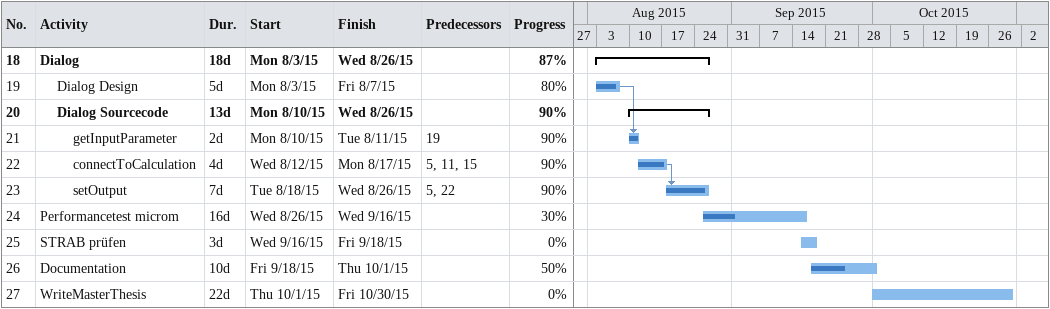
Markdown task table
| ID | Level | Task | Duration | Start | Finish | Predecessors | % complete |
|---|---|---|---|---|---|---|---|
| 18 | 1 | **Dialog** | 18d | 2015-08-03 | 2015-08-26 |  | 87 |
| 19 | 2 | Dialog Design | 5d | 2015-08-03 | 2015-08-07 |  | 80 |
| 20 | 2 | **Dialog Sourcecode** | 13d | 2015-08-10 | 2015-08-26 |  | 90 |
| 21 | 3 | getInputParameter | 2d | 2015-08-10 | 2015-08-11 | 19 | 90 |
| 22 | 3 | connectToCalculation | 4d | 2015-08-12 | 2015-08-17 | 5, 11, 15 | 90 |
| 23 | 3 | setOutput | 7d | 2015-08-18 | 2015-08-26 | 5, 22 | 90 |
| 24 | 1 | Performancetest microm | 16d | 2015-08-26 | 2015-09-16 |  | 30 |
| 25 | 1 | STRAB prüfen | 3d | 2015-09-16 | 2015-09-18 |  | 0 |
| 26 | 1 | Documentation | 10d | 2015-09-18 | 2015-10-01 |  | 50 |
| 27 | 1 | WriteMasterThesis | 22d | 2015-10-01 | 2015-10-30 |  | 0 |
